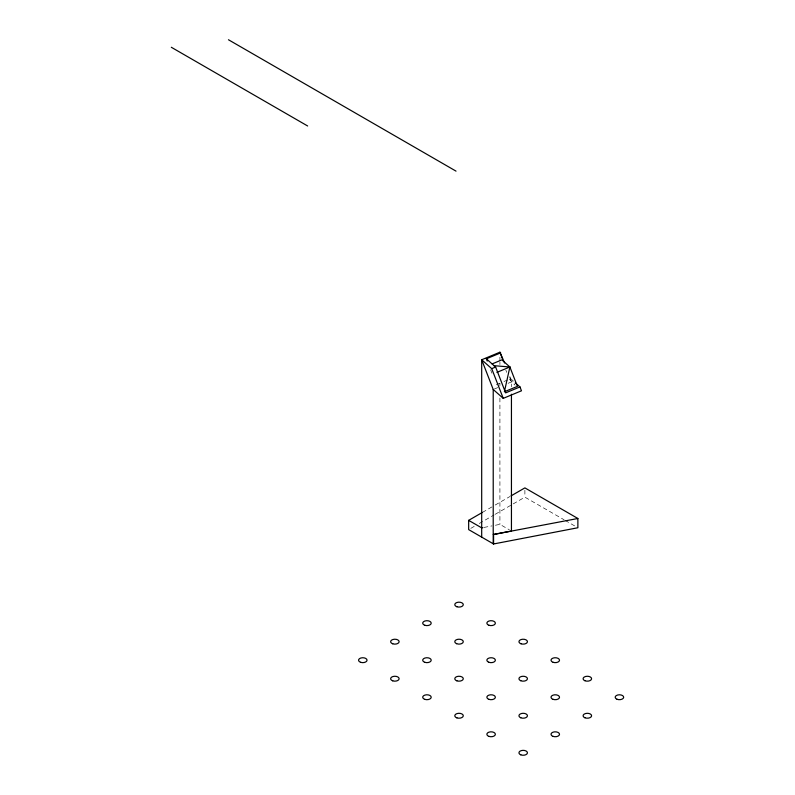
<?xml version="1.0" encoding="UTF-8"?>
<svg xmlns="http://www.w3.org/2000/svg" width="795" height="795" viewBox="0 0 795 795"><rect width="100%" height="100%" fill="white"/><g stroke="black" fill="none" stroke-linecap="round" stroke-linejoin="round"><path stroke-width="0.6" stroke-dasharray="3.98 2.98" d="M482.456 512.387L494.122 505.65M495.186 505.044L510.032 496.468M470.779 528.387L475.022 525.942M479.266 523.488L494.122 514.912M495.186 514.305L512.159 504.507M513.212 503.891L524.889 497.153L564.102 519.791M496.368 384.651L499.677 383.279M503.97 381.501L510.698 378.708L513.481 381.173M494.361 389.003L497.779 387.582M508.035 383.329L511.443 381.918L515.09 385.148M483.986 527.433L491.956 525.902M495.365 525.247L499.916 524.362L509.356 529.808M565.156 520.407L575.759 526.529M509.396 379.245L514.743 383.985M509.824 376.462L510.698 378.708M509.675 377.347L511.443 381.918L511.443 386.847M505.859 370.132L506.743 372.408M490.624 369.824L491.946 373.253M524.889 490.207L524.889 497.153M499.916 357.154L499.916 360.87M499.916 362.113L499.916 364.587M499.916 383.17L499.916 385.645M499.916 398.027L499.916 524.362"/><path stroke-width="1.19" d="M493.804 365.67L509.893 366.982L504.388 391.756L517.416 386.36L509.893 366.982L501.874 359.867L492.105 363.921M511.096 495.851L524.889 487.892L577.876 518.489L577.876 527.751L493.576 543.969L468.662 529.609L468.662 520.357L482.456 512.387M504.596 362.977L499.916 352.205L481.691 359.767L481.691 537.132M487.216 361.059L486.351 358.813L500.671 352.871M491.717 368.651L495.623 367.032L505.64 392.869L519.97 386.927L521.47 390.802L503.245 398.365L493.218 389.471L481.691 359.767L491.717 368.651L503.245 398.365M496.875 372.378L509.893 366.982M482.843 527.651L481.71 527.87L468.662 520.357M511.443 394.241L511.443 531.02L493.248 534.528L577.876 518.489M493.218 543.79L493.218 389.471M228.463 39.75L456.022 171.134M171.323 47.273L307.655 125.988M515.329 382.822L519.97 386.927M486.351 358.813L495.623 367.032M499.916 352.205L502.579 359.062M493.576 534.717L493.576 543.969M617.039 699.262A4.253 2.455 0 0 0 623.668 697.404A4.253 2.455 0 0 0 617.566 695.029A4.253 2.455 0 0 0 617.039 699.262M584.961 717.786A4.253 2.455 0 0 0 591.589 715.927A4.253 2.455 0 0 0 585.488 713.542A4.253 2.455 0 0 0 584.961 717.786M553.141 736.399A4.253 2.455 0 0 0 559.521 734.272A4.253 2.455 0 0 0 553.141 732.145A4.253 2.455 0 0 0 553.141 736.399M520.805 754.833A4.253 2.455 0 0 0 527.433 752.974A4.253 2.455 0 0 0 521.331 750.589A4.253 2.455 0 0 0 520.805 754.833M584.961 680.749A4.253 2.455 0 0 0 591.589 678.89A4.253 2.455 0 0 0 585.488 676.505A4.253 2.455 0 0 0 584.961 680.749M553.141 699.361A4.253 2.455 0 0 0 559.521 697.235A4.253 2.455 0 0 0 553.141 695.108A4.253 2.455 0 0 0 553.141 699.361M520.805 717.786A4.253 2.455 0 0 0 527.433 715.927A4.253 2.455 0 0 0 521.331 713.542A4.253 2.455 0 0 0 520.805 717.786M553.141 662.315A4.253 2.455 0 0 0 559.521 660.188A4.253 2.455 0 0 0 553.141 658.061A4.253 2.455 0 0 0 553.141 662.315M520.805 680.749A4.253 2.455 0 0 0 527.433 678.89A4.253 2.455 0 0 0 521.331 676.505A4.253 2.455 0 0 0 520.805 680.749M488.985 699.361A4.253 2.455 0 0 0 495.365 697.235A4.253 2.455 0 0 0 488.985 695.108A4.253 2.455 0 0 0 488.985 699.361M521.063 643.801A4.253 2.455 0 0 0 527.443 641.674A4.253 2.455 0 0 0 521.063 639.548A4.253 2.455 0 0 0 521.063 643.801M488.726 662.225A4.253 2.455 0 0 0 495.355 660.367A4.253 2.455 0 0 0 489.253 657.982A4.253 2.455 0 0 0 488.726 662.225M456.906 680.838A4.253 2.455 0 0 0 463.286 678.711A4.253 2.455 0 0 0 456.906 676.585A4.253 2.455 0 0 0 456.906 680.838M488.985 736.399A4.253 2.455 0 0 0 495.365 734.272A4.253 2.455 0 0 0 488.985 732.145A4.253 2.455 0 0 0 488.985 736.399M488.985 625.277A4.253 2.455 0 0 0 495.365 623.151A4.253 2.455 0 0 0 488.985 621.024A4.253 2.455 0 0 0 488.985 625.277M456.906 606.754A4.253 2.455 0 0 0 463.286 604.627A4.253 2.455 0 0 0 456.906 602.501A4.253 2.455 0 0 0 456.906 606.754M456.648 643.702A4.253 2.455 0 0 0 463.276 641.843A4.253 2.455 0 0 0 457.175 639.458A4.253 2.455 0 0 0 456.648 643.702M424.828 625.277A4.253 2.455 0 0 0 431.208 623.151A4.253 2.455 0 0 0 424.828 621.024A4.253 2.455 0 0 0 424.828 625.277M456.906 717.875A4.253 2.455 0 0 0 463.286 715.748A4.253 2.455 0 0 0 456.906 713.622A4.253 2.455 0 0 0 456.906 717.875M424.828 699.361A4.253 2.455 0 0 0 431.208 697.235A4.253 2.455 0 0 0 424.828 695.108A4.253 2.455 0 0 0 424.828 699.361M424.828 662.315A4.253 2.455 0 0 0 431.208 660.188A4.253 2.455 0 0 0 424.828 658.061A4.253 2.455 0 0 0 424.828 662.315M392.75 643.801A4.253 2.455 0 0 0 399.13 641.674A4.253 2.455 0 0 0 392.75 639.548A4.253 2.455 0 0 0 392.75 643.801M392.75 680.838A4.253 2.455 0 0 0 399.13 678.711A4.253 2.455 0 0 0 392.75 676.585A4.253 2.455 0 0 0 392.75 680.838M360.672 662.315A4.253 2.455 0 0 0 367.042 660.188A4.253 2.455 0 0 0 360.672 658.061A4.253 2.455 0 0 0 360.672 662.315"/></g></svg>
